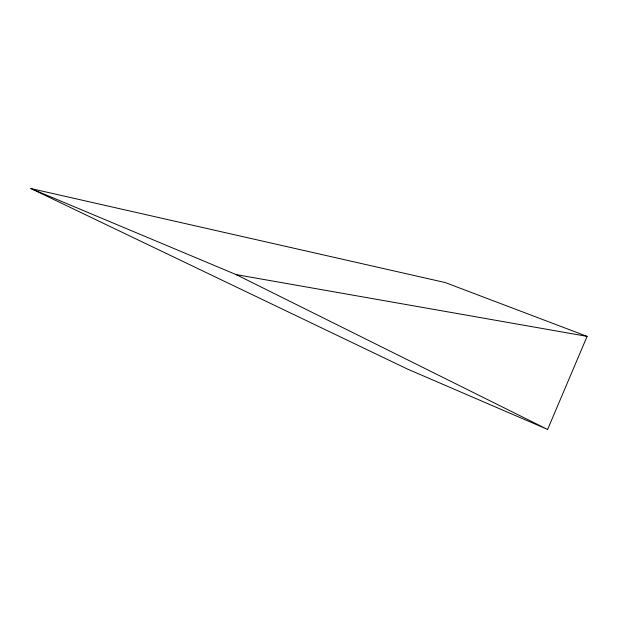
<?xml version="1.0" encoding="UTF-8"?>
<svg xmlns="http://www.w3.org/2000/svg" width="618" height="618" viewBox="0 0 618 618"><rect width="100%" height="100%" fill="white"/><g stroke="black" fill="none" stroke-linecap="round" stroke-linejoin="round"><path stroke-width="0.93" d="M547.618 429.448L587.1 336.377L445.238 282.557L30.9 188.552L407.517 369.085L547.618 429.448L236.169 274.616L30.9 188.552M236.169 274.616L587.1 336.377"/></g></svg>
